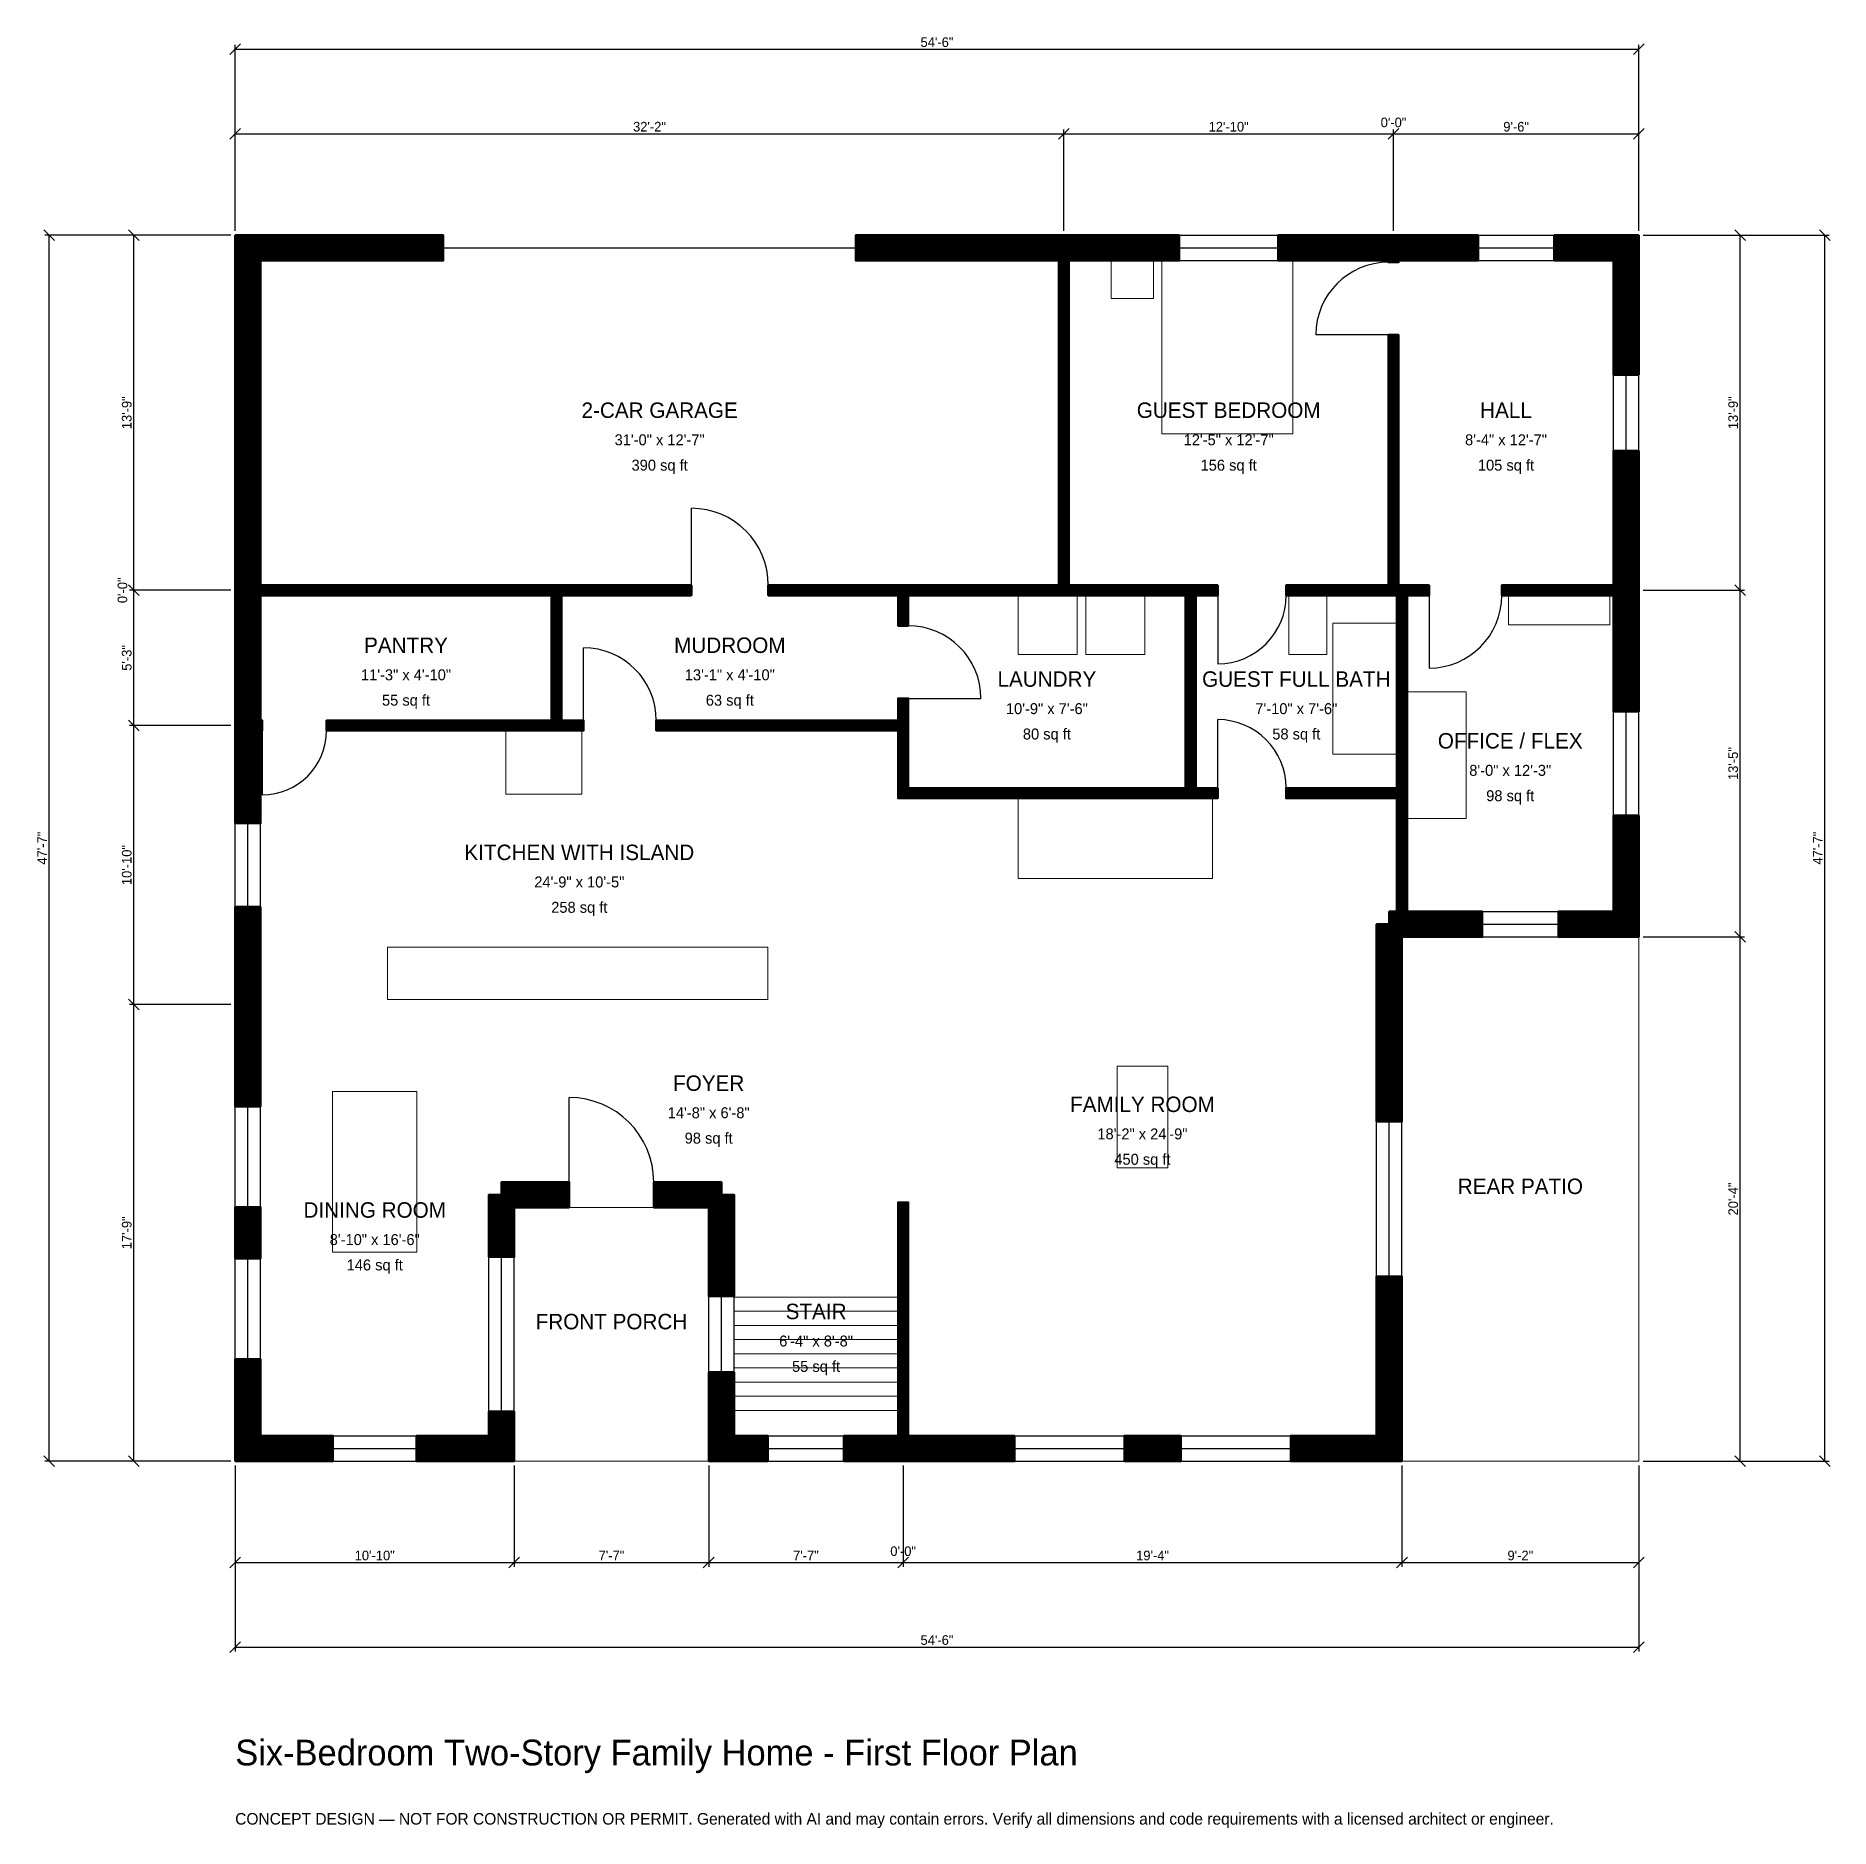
# Model space of a CAD drawing. Header units: inches. Extents: x -93 to 743, y -171 to 664.
import ezdxf
from ezdxf.enums import TextEntityAlignment as Align

# ---------------------------------------------------------------- set-up
doc = ezdxf.new("R2010")
doc.units = ezdxf.units.IN
doc.header["$MEASUREMENT"] = 0
doc.linetypes.add('DASHED', pattern=[0.6, 0.5, -0.1])
for name, color, linetype, lineweight in [('A-ANNO-DIMS', 1, 'Continuous', 13), ('A-ANNO-TEXT', 7, 'Continuous', 18), ('A-AREA-IDEN', 7, 'Continuous', 18), ('A-DOOR', 2, 'Continuous', 25), ('A-FLOR-FIXT', 9, 'Continuous', 13), ('A-FLOR-STRS', 3, 'Continuous', 18), ('A-FURN', 9, 'Continuous', 13), ('A-GLAZ', 4, 'Continuous', 25), ('A-SITE-PAVE', 8, 'Continuous', 13), ('A-WALL', 7, 'Continuous', 50), ('A-WALL-PATT', 8, 'Continuous', 13)]:
    doc.layers.add(name, color=color, linetype=linetype, lineweight=lineweight)
doc.dimstyles.new('PLAN', dxfattribs={"dimtxt": 4.5, "dimasz": 3, "dimexe": 2, "dimexo": 2, "dimgap": 1, "dimtad": 1, "dimdec": 0, "dimlunit": 4, "dimtsz": 2.5, "dimcen": 2.5, "dimclrd": 1, "dimclre": 1, "dimazin": 3, "dimtfac": 1, "dimtmove": 0, "dimatfit": 3})

msp = doc.modelspace()

# ---------------------------------------------------------------- hatches: boundary and pattern name
at = {"layer": 'A-WALL-PATT'}
h = msp.add_hatch(dxfattribs=at)
h.set_pattern_fill('ANSI31', color=8, scale=0.8)
h.paths.add_polyline_path([(0, 340.1575), (0, 340.1575), (0, 344.8819), (0, 344.8819), (0, 348.4252), (0, 399.6063), (0, 403.1496), (0, 403.1496), (0, 407.874), (0, 407.874), (0, 411.4173), (0, 559.0551), (0, 559.0551), (0, 570.8661), (0, 570.8661), (0, 570.8662), (11.811, 570.8662), (11.811, 570.8661), (96.8504, 570.8661), (96.8504, 559.0551), (11.811, 559.0551), (11.811, 411.4173), (11.811, 407.874), (147.2441, 407.874), (151.9685, 407.874), (212.4016, 407.874), (212.4016, 403.1496), (151.9685, 403.1496), (151.9685, 344.8819), (162.2047, 344.8819), (162.2047, 340.1575), (151.9685, 340.1575), (147.2441, 340.1575), (42.5197, 340.1575), (42.5197, 344.8819), (147.2441, 344.8819), (147.2441, 403.1496), (11.811, 403.1496), (11.811, 399.6063), (11.811, 348.4252), (11.811, 344.8819), (12.5984, 344.8819), (12.5984, 340.1575), (11.811, 340.1575), (11.811, 336.6142), (11.811, 297.0472), (0, 297.0472), (0, 336.6142), (0, 340.1575)])
h.paths.add_polyline_path([(379.9213, 570.8661), (383.4646, 570.8661), (383.4646, 570.8662), (388.189, 570.8662), (388.189, 570.8661), (391.7323, 570.8661), (439.5669, 570.8661), (439.5669, 559.0551), (391.7323, 559.0551), (388.189, 559.0551), (388.189, 407.874), (442.5197, 407.874), (447.2441, 407.874), (457.4803, 407.874), (457.4803, 403.1496), (447.2441, 403.1496), (447.2441, 313.3858), (457.4803, 313.3858), (457.4803, 308.6614), (447.2441, 308.6614), (442.5197, 308.6614), (313.3858, 308.6614), (308.6614, 308.6614), (308.6614, 313.3858), (308.6614, 340.1575), (308.6614, 340.1575), (196.063, 340.1575), (196.063, 344.8819), (308.6614, 344.8819), (308.6614, 355.1181), (313.3858, 355.1181), (313.3858, 344.8819), (313.3858, 344.8819), (313.3858, 313.3858), (442.5197, 313.3858), (442.5197, 403.1496), (388.189, 403.1496), (383.4646, 403.1496), (313.3858, 403.1496), (313.3858, 403.1496), (313.3858, 388.9764), (308.6614, 388.9764), (308.6614, 403.1496), (248.2283, 403.1496), (248.2283, 407.874), (308.6614, 407.874), (308.6614, 407.874), (308.6614, 407.874), (383.4646, 407.874), (383.4646, 559.0551), (379.9213, 559.0551), (288.9764, 559.0551), (288.9764, 570.8661), (379.9213, 570.8661)])
h.paths.add_polyline_path([(533.4646, 570.8661), (537.0079, 570.8661), (537.0079, 570.8662), (541.7323, 570.8662), (541.7323, 570.8661), (545.2756, 570.8661), (578.7402, 570.8661), (578.7402, 559.0551), (545.2756, 559.0551), (541.7323, 559.0551), (541.7323, 558.2677), (537.0079, 558.2677), (537.0079, 559.0551), (533.4646, 559.0551), (485.6299, 559.0551), (485.6299, 570.8661), (533.4646, 570.8661)])
h.paths.add_polyline_path([(641.7323, 570.8661), (641.7323, 570.8662), (653.5433, 570.8662), (653.5433, 570.8661), (653.5433, 570.8661), (653.5433, 559.0551), (653.5433, 559.0551), (653.5433, 505.9055), (641.7323, 505.9055), (641.7323, 559.0551), (614.1732, 559.0551), (614.1732, 570.8661), (641.7323, 570.8661)])
h.paths.add_polyline_path([(653.5433, 411.4173), (653.5433, 411.4173), (653.5433, 407.874), (653.5433, 407.874), (653.5433, 403.1496), (653.5433, 403.1496), (653.5433, 349.0157), (641.7323, 349.0157), (641.7323, 399.6063), (641.7323, 399.6063), (641.7323, 403.1496), (589.7638, 403.1496), (589.7638, 407.874), (641.7323, 407.874), (641.7323, 470.4724), (653.5433, 470.4724), (653.5433, 411.4173)])
h.paths.add_polyline_path([(653.5433, 255.9055), (653.5433, 255.9055), (653.5433, 244.0945), (653.5433, 244.0945), (653.5433, 244.0944), (641.7323, 244.0944), (641.7323, 244.0945), (616.1417, 244.0945), (616.1417, 255.9055), (641.7323, 255.9055), (641.7323, 300.5906), (653.5433, 300.5906), (653.5433, 255.9055)])
h.paths.add_polyline_path([(545.6693, 244.0945), (545.6693, 244.0944), (543.3071, 244.0944), (543.3071, 241.7323), (543.3071, 241.7323), (543.3071, 158.0709), (531.4961, 158.0709), (531.4961, 250), (537.4016, 250), (537.4016, 255.9055), (540.9449, 255.9055), (540.9449, 308.6614), (489.3701, 308.6614), (489.3701, 313.3858), (540.9449, 313.3858), (540.9449, 403.1496), (537.0079, 403.1496), (537.0079, 403.1496), (489.3701, 403.1496), (489.3701, 407.874), (537.0079, 407.874), (537.0079, 407.874), (537.0079, 524.4094), (541.7323, 524.4094), (541.7323, 407.874), (545.6693, 407.874), (555.9055, 407.874), (555.9055, 403.1496), (545.6693, 403.1496), (545.6693, 313.3858), (545.6693, 308.6614), (545.6693, 255.9055), (580.7087, 255.9055), (580.7087, 244.0945), (545.6693, 244.0945)])
h.paths.add_polyline_path([(543.3071, 11.811), (543.3071, 11.811), (543.3071, 0), (543.3071, 0), (543.3071, 0), (531.4961, 0), (531.4961, 0), (491.4698, 0), (491.4698, 11.811), (531.4961, 11.811), (531.4961, 86.0236), (543.3071, 86.0236), (543.3071, 11.811)])
h.paths.add_polyline_path([(414.042, 0), (414.042, 11.811), (440.2887, 11.811), (440.2887, 0), (414.042, 0)])
h.paths.add_polyline_path([(316.9291, 0), (313.3858, 0), (313.3858, 0), (308.6614, 0), (308.6614, 0), (305.1181, 0), (283.4646, 0), (283.4646, 11.811), (305.1181, 11.811), (308.6614, 11.811), (308.6614, 120.4724), (313.3858, 120.4724), (313.3858, 11.811), (316.9291, 11.811), (362.8609, 11.811), (362.8609, 0), (316.9291, 0)])
h.paths.add_polyline_path([(232.2835, 0), (232.2835, 0), (220.4724, 0), (220.4724, 0), (220.4724, 0), (220.4724, 11.811), (220.4724, 11.811), (220.4724, 41.3386), (232.2835, 41.3386), (232.2835, 11.811), (248.0315, 11.811), (248.0315, 0), (232.2835, 0)])
h.paths.add_polyline_path([(220.4724, 118.1102), (194.8819, 118.1102), (194.8819, 129.9213), (226.378, 129.9213), (226.378, 124.0157), (232.2835, 124.0157), (232.2835, 76.7717), (220.4724, 76.7717), (220.4724, 118.1102)])
h.paths.add_polyline_path([(129.9213, 118.1102), (129.9213, 95.0787), (118.1102, 95.0787), (118.1102, 124.0157), (124.0157, 124.0157), (124.0157, 129.9213), (155.5118, 129.9213), (155.5118, 118.1102), (129.9213, 118.1102)])
h.paths.add_polyline_path([(129.9213, 11.811), (129.9213, 11.811), (129.9213, 0), (129.9213, 0), (129.9213, 0), (118.1102, 0), (118.1102, 0), (84.4488, 0), (84.4488, 11.811), (118.1102, 11.811), (118.1102, 23.0315), (129.9213, 23.0315), (129.9213, 11.811)])
h.paths.add_polyline_path([(11.811, 0), (11.811, 0), (0, 0), (0, 0), (0, 0), (0, 0), (0, 11.811), (0, 11.811), (0, 47.4409), (11.811, 47.4409), (11.811, 11.811), (45.4724, 11.811), (45.4724, 0), (11.811, 0)])
h.paths.add_polyline_path([(0, 118.3071), (11.811, 118.3071), (11.811, 94.2913), (0, 94.2913), (0, 118.3071)])
h.paths.add_polyline_path([(0, 206.6929), (0, 218.5039), (0, 258.0709), (11.811, 258.0709), (11.811, 218.5039), (11.811, 206.6929), (11.811, 165.1575), (0, 165.1575), (0, 206.6929)])

# ---------------------------------------------------------------- linework, layer by layer
at = {"layer": 'A-DOOR', "linetype": 'DASHED'}
msp.add_line((96.8504, 564.9606), (288.9764, 564.9606), dxfattribs=at)
at = {"layer": 'A-DOOR'}
for p, q in [((537.0079, 524.4094), (503.1496, 524.4094)), ((212.4016, 407.874), (212.4016, 443.7008)), ((457.4803, 403.1496), (457.4803, 371.2598)), ((555.9055, 403.1496), (555.9055, 369.2913)), ((162.2047, 344.8819), (162.2047, 378.7402)), ((313.3858, 355.1181), (347.2441, 355.1181)), ((457.4803, 313.3858), (457.4803, 345.2756)), ((12.5984, 340.1575), (12.5984, 310.2362)), ((155.5118, 129.9213), (155.5118, 169.2913))]:
    msp.add_line(p, q, dxfattribs=at)
for centre, radius, start, end in [((537.0079, 524.4094), 33.8583, 90, 180), ((212.4016, 407.874), 35.8268, 0, 90), ((457.4803, 403.1496), 31.8898, 270, 360), ((555.9055, 403.1496), 33.8583, 270, 360), ((313.3858, 355.1181), 33.8583, 0, 90), ((162.2047, 344.8819), 33.8583, 0, 90), ((457.4803, 313.3858), 31.8898, 0, 90), ((12.5984, 340.1575), 29.9213, 270, 360), ((155.5118, 129.9213), 39.3701, 0, 90)]:
    msp.add_arc(centre, radius, start, end, dxfattribs=at)
at = {"layer": 'A-FLOR-FIXT'}
for points in [[(490.5512, 375.5906), (508.2677, 375.5906), (508.2677, 403.1496), (490.5512, 403.1496)], [(511.0236, 329.1339), (540.9449, 329.1339), (540.9449, 390.1575), (511.0236, 390.1575)], [(70.8661, 214.9606), (248.0315, 214.9606), (248.0315, 239.3701), (70.8661, 239.3701)]]:
    msp.add_lwpolyline(points, close=True, dxfattribs=at)
at = {"layer": 'A-FLOR-STRS'}
for p, q in [((232.2835, 76.378), (308.6614, 76.378)), ((232.2835, 69.7835), (308.6614, 69.7835)), ((232.2835, 63.189), (308.6614, 63.189)), ((232.2835, 56.5945), (308.6614, 56.5945)), ((232.2835, 50), (308.6614, 50)), ((232.2835, 43.4055), (308.6614, 43.4055)), ((232.2835, 36.811), (308.6614, 36.811)), ((232.2835, 30.2165), (308.6614, 30.2165)), ((232.2835, 23.622), (308.6614, 23.622))]:
    msp.add_line(p, q, dxfattribs=at)
at = {"layer": 'A-FURN'}
for points in [[(407.874, 541.3386), (427.5591, 541.3386), (427.5591, 559.0551), (407.874, 559.0551)], [(431.4961, 478.3465), (492.5197, 478.3465), (492.5197, 559.0551), (431.4961, 559.0551)], [(364.5669, 375.5906), (392.126, 375.5906), (392.126, 403.1496), (364.5669, 403.1496)], [(396.063, 375.5906), (423.622, 375.5906), (423.622, 403.1496), (396.063, 403.1496)], [(592.9134, 389.3701), (640.1575, 389.3701), (640.1575, 403.1496), (592.9134, 403.1496)], [(545.6693, 299.2126), (573.2283, 299.2126), (573.2283, 358.2677), (545.6693, 358.2677)], [(125.9843, 310.6299), (161.4173, 310.6299), (161.4173, 340.1575), (125.9843, 340.1575)], [(364.5669, 271.2598), (455.1181, 271.2598), (455.1181, 308.6614), (364.5669, 308.6614)], [(410.6299, 136.6142), (434.252, 136.6142), (434.252, 183.8583), (410.6299, 183.8583)], [(45.2756, 97.2441), (84.6457, 97.2441), (84.6457, 172.0472), (45.2756, 172.0472)]]:
    msp.add_lwpolyline(points, close=True, dxfattribs=at)
at = {"layer": 'A-GLAZ'}
for p, q in [((439.5669, 570.8661), (485.6299, 570.8661)), ((578.7402, 570.8661), (614.1732, 570.8661)), ((439.5669, 564.9606), (485.6299, 564.9606)), ((578.7402, 564.9606), (614.1732, 564.9606)), ((439.5669, 559.0551), (485.6299, 559.0551)), ((578.7402, 559.0551), (614.1732, 559.0551)), ((641.7323, 470.4724), (641.7323, 505.9055)), ((647.6378, 470.4724), (647.6378, 505.9055)), ((653.5433, 470.4724), (653.5433, 505.9055)), ((641.7323, 300.5906), (641.7323, 349.0157)), ((647.6378, 300.5906), (647.6378, 349.0157)), ((653.5433, 300.5906), (653.5433, 349.0157)), ((0, 258.0709), (0, 297.0472)), ((5.9055, 258.0709), (5.9055, 297.0472)), ((11.811, 258.0709), (11.811, 297.0472)), ((580.7087, 255.9055), (616.1417, 255.9055)), ((580.7087, 250), (616.1417, 250)), ((580.7087, 244.0945), (616.1417, 244.0945)), ((0, 118.3071), (0, 165.1575)), ((5.9055, 118.3071), (5.9055, 165.1575)), ((11.811, 118.3071), (11.811, 165.1575)), ((531.4961, 86.0236), (531.4961, 158.0709)), ((537.4016, 86.0236), (537.4016, 158.0709)), ((543.3071, 86.0236), (543.3071, 158.0709)), ((0, 47.4409), (0, 94.2913)), ((5.9055, 47.4409), (5.9055, 94.2913)), ((11.811, 47.4409), (11.811, 94.2913)), ((118.1102, 23.0315), (118.1102, 95.0787)), ((124.0157, 23.0315), (124.0157, 95.0787)), ((129.9213, 23.0315), (129.9213, 95.0787)), ((220.4724, 41.3386), (220.4724, 76.7717)), ((226.378, 41.3386), (226.378, 76.7717)), ((232.2835, 41.3386), (232.2835, 76.7717)), ((45.4724, 11.811), (84.4488, 11.811)), ((248.0315, 11.811), (283.4646, 11.811)), ((362.8609, 11.811), (414.042, 11.811)), ((440.2887, 11.811), (491.4698, 11.811)), ((45.4724, 5.9055), (84.4488, 5.9055)), ((45.4724, 0), (84.4488, 0)), ((248.0315, 5.9055), (283.4646, 5.9055)), ((248.0315, 0), (283.4646, 0)), ((362.8609, 5.9055), (414.042, 5.9055)), ((362.8609, 0), (414.042, 0)), ((440.2887, 5.9055), (491.4698, 5.9055)), ((440.2887, 0), (491.4698, 0))]:
    msp.add_line(p, q, dxfattribs=at)
at = {"layer": 'A-SITE-PAVE', "linetype": 'DASHED'}
for points in [[(543.3071, 0), (653.5433, 0), (653.5433, 244.0945), (543.3071, 244.0945)], [(129.9213, 0), (220.4724, 0), (220.4724, 118.1102), (129.9213, 118.1102)]]:
    msp.add_lwpolyline(points, close=True, dxfattribs=at)
at = {"layer": 'A-WALL'}
for points in [[(0, 340.1575), (0, 340.1575), (0, 344.8819), (0, 344.8819), (0, 348.4252), (0, 399.6063), (0, 403.1496), (0, 403.1496), (0, 407.874), (0, 407.874), (0, 411.4173), (0, 559.0551), (0, 559.0551), (0, 570.8661), (0, 570.8661), (0, 570.8662), (11.811, 570.8662), (11.811, 570.8661), (96.8504, 570.8661), (96.8504, 559.0551), (11.811, 559.0551), (11.811, 411.4173), (11.811, 407.874), (147.2441, 407.874), (151.9685, 407.874), (212.4016, 407.874), (212.4016, 403.1496), (151.9685, 403.1496), (151.9685, 344.8819), (162.2047, 344.8819), (162.2047, 340.1575), (151.9685, 340.1575), (147.2441, 340.1575), (42.5197, 340.1575), (42.5197, 344.8819), (147.2441, 344.8819), (147.2441, 403.1496), (11.811, 403.1496), (11.811, 399.6063), (11.811, 348.4252), (11.811, 344.8819), (12.5984, 344.8819), (12.5984, 340.1575), (11.811, 340.1575), (11.811, 336.6142), (11.811, 297.0472), (0, 297.0472), (0, 336.6142), (0, 340.1575)], [(379.9213, 570.8661), (383.4646, 570.8661), (383.4646, 570.8662), (388.189, 570.8662), (388.189, 570.8661), (391.7323, 570.8661), (439.5669, 570.8661), (439.5669, 559.0551), (391.7323, 559.0551), (388.189, 559.0551), (388.189, 407.874), (442.5197, 407.874), (447.2441, 407.874), (457.4803, 407.874), (457.4803, 403.1496), (447.2441, 403.1496), (447.2441, 313.3858), (457.4803, 313.3858), (457.4803, 308.6614), (447.2441, 308.6614), (442.5197, 308.6614), (313.3858, 308.6614), (308.6614, 308.6614), (308.6614, 313.3858), (308.6614, 340.1575), (308.6614, 340.1575), (196.063, 340.1575), (196.063, 344.8819), (308.6614, 344.8819), (308.6614, 355.1181), (313.3858, 355.1181), (313.3858, 344.8819), (313.3858, 344.8819), (313.3858, 313.3858), (442.5197, 313.3858), (442.5197, 403.1496), (388.189, 403.1496), (383.4646, 403.1496), (313.3858, 403.1496), (313.3858, 403.1496), (313.3858, 388.9764), (308.6614, 388.9764), (308.6614, 403.1496), (248.2283, 403.1496), (248.2283, 407.874), (308.6614, 407.874), (308.6614, 407.874), (308.6614, 407.874), (383.4646, 407.874), (383.4646, 559.0551), (379.9213, 559.0551), (288.9764, 559.0551), (288.9764, 570.8661), (379.9213, 570.8661)], [(533.4646, 570.8661), (537.0079, 570.8661), (537.0079, 570.8662), (541.7323, 570.8662), (541.7323, 570.8661), (545.2756, 570.8661), (578.7402, 570.8661), (578.7402, 559.0551), (545.2756, 559.0551), (541.7323, 559.0551), (541.7323, 558.2677), (537.0079, 558.2677), (537.0079, 559.0551), (533.4646, 559.0551), (485.6299, 559.0551), (485.6299, 570.8661), (533.4646, 570.8661)], [(641.7323, 570.8661), (641.7323, 570.8662), (653.5433, 570.8662), (653.5433, 570.8661), (653.5433, 570.8661), (653.5433, 559.0551), (653.5433, 559.0551), (653.5433, 505.9055), (641.7323, 505.9055), (641.7323, 559.0551), (614.1732, 559.0551), (614.1732, 570.8661), (641.7323, 570.8661)], [(545.6693, 244.0945), (545.6693, 244.0944), (543.3071, 244.0944), (543.3071, 241.7323), (543.3071, 241.7323), (543.3071, 158.0709), (531.4961, 158.0709), (531.4961, 250), (537.4016, 250), (537.4016, 255.9055), (540.9449, 255.9055), (540.9449, 308.6614), (489.3701, 308.6614), (489.3701, 313.3858), (540.9449, 313.3858), (540.9449, 403.1496), (537.0079, 403.1496), (537.0079, 403.1496), (489.3701, 403.1496), (489.3701, 407.874), (537.0079, 407.874), (537.0079, 407.874), (537.0079, 524.4094), (541.7323, 524.4094), (541.7323, 407.874), (545.6693, 407.874), (555.9055, 407.874), (555.9055, 403.1496), (545.6693, 403.1496), (545.6693, 313.3858), (545.6693, 308.6614), (545.6693, 255.9055), (580.7087, 255.9055), (580.7087, 244.0945), (545.6693, 244.0945)], [(653.5433, 411.4173), (653.5433, 411.4173), (653.5433, 407.874), (653.5433, 407.874), (653.5433, 403.1496), (653.5433, 403.1496), (653.5433, 349.0157), (641.7323, 349.0157), (641.7323, 399.6063), (641.7323, 399.6063), (641.7323, 403.1496), (589.7638, 403.1496), (589.7638, 407.874), (641.7323, 407.874), (641.7323, 470.4724), (653.5433, 470.4724), (653.5433, 411.4173)], [(653.5433, 255.9055), (653.5433, 255.9055), (653.5433, 244.0945), (653.5433, 244.0945), (653.5433, 244.0944), (641.7323, 244.0944), (641.7323, 244.0945), (616.1417, 244.0945), (616.1417, 255.9055), (641.7323, 255.9055), (641.7323, 300.5906), (653.5433, 300.5906), (653.5433, 255.9055)], [(0, 206.6929), (0, 218.5039), (0, 258.0709), (11.811, 258.0709), (11.811, 218.5039), (11.811, 206.6929), (11.811, 165.1575), (0, 165.1575), (0, 206.6929)], [(129.9213, 118.1102), (129.9213, 95.0787), (118.1102, 95.0787), (118.1102, 124.0157), (124.0157, 124.0157), (124.0157, 129.9213), (155.5118, 129.9213), (155.5118, 118.1102), (129.9213, 118.1102)], [(220.4724, 118.1102), (194.8819, 118.1102), (194.8819, 129.9213), (226.378, 129.9213), (226.378, 124.0157), (232.2835, 124.0157), (232.2835, 76.7717), (220.4724, 76.7717), (220.4724, 118.1102)], [(0, 118.3071), (11.811, 118.3071), (11.811, 94.2913), (0, 94.2913), (0, 118.3071)], [(316.9291, 0), (313.3858, 0), (313.3858, 0), (308.6614, 0), (308.6614, 0), (305.1181, 0), (283.4646, 0), (283.4646, 11.811), (305.1181, 11.811), (308.6614, 11.811), (308.6614, 120.4724), (313.3858, 120.4724), (313.3858, 11.811), (316.9291, 11.811), (362.8609, 11.811), (362.8609, 0), (316.9291, 0)], [(543.3071, 11.811), (543.3071, 11.811), (543.3071, 0), (543.3071, 0), (543.3071, 0), (531.4961, 0), (531.4961, 0), (491.4698, 0), (491.4698, 11.811), (531.4961, 11.811), (531.4961, 86.0236), (543.3071, 86.0236), (543.3071, 11.811)], [(11.811, 0), (11.811, 0), (0, 0), (0, 0), (0, 0), (0, 0), (0, 11.811), (0, 11.811), (0, 47.4409), (11.811, 47.4409), (11.811, 11.811), (45.4724, 11.811), (45.4724, 0), (11.811, 0)], [(232.2835, 0), (232.2835, 0), (220.4724, 0), (220.4724, 0), (220.4724, 0), (220.4724, 11.811), (220.4724, 11.811), (220.4724, 41.3386), (232.2835, 41.3386), (232.2835, 11.811), (248.0315, 11.811), (248.0315, 0), (232.2835, 0)], [(129.9213, 11.811), (129.9213, 11.811), (129.9213, 0), (129.9213, 0), (129.9213, 0), (118.1102, 0), (118.1102, 0), (84.4488, 0), (84.4488, 11.811), (118.1102, 11.811), (118.1102, 23.0315), (129.9213, 23.0315), (129.9213, 11.811)], [(414.042, 0), (414.042, 11.811), (440.2887, 11.811), (440.2887, 0), (414.042, 0)]]:
    msp.add_lwpolyline(points, close=True, dxfattribs=at)

# ---------------------------------------------------------------- texts
at = {"layer": 'A-ANNO-TEXT'}
for s, height, p in [('Six-Bedroom Two-Story Family Home - First Floor Plan', 12, (0, -141.7323)), ('CONCEPT DESIGN — NOT FOR CONSTRUCTION OR PERMIT. Generated with AI and may contain errors. Verify all dimensions and code requirements with a licensed architect or engineer.', 5.4, (0, -169.2913))]:
    msp.add_text(s, height=height, dxfattribs=at).set_placement(p)
at = {"layer": 'A-AREA-IDEN'}
for s, height, p in [('2-CAR GARAGE', 7.2, (197.6378, 489.3701)), ('GUEST BEDROOM', 7.2, (462.5984, 489.3701)), ('HALL', 7.2, (591.7323, 489.3701)), ('31\'-0" x 12\'-7"', 5.1, (197.6378, 475.5906)), ('12\'-5" x 12\'-7"', 5.1, (462.5984, 475.5906)), ('8\'-4" x 12\'-7"', 5.1, (591.7323, 475.5906)), ('390 sq ft', 5.1, (197.6378, 463.7795)), ('156 sq ft', 5.1, (462.5984, 463.7795)), ('105 sq ft', 5.1, (591.7323, 463.7795)), ('PANTRY', 7.2, (79.5276, 379.9213)), ('MUDROOM', 7.2, (230.315, 379.9213)), ('11\'-3" x 4\'-10"', 5.1, (79.5276, 366.1417)), ('13\'-1" x 4\'-10"', 5.1, (230.315, 366.1417)), ('LAUNDRY', 7.2, (377.9528, 364.1732)), ('GUEST FULL BATH', 7.2, (494.0945, 364.1732)), ('55 sq ft', 5.1, (79.5276, 354.3307)), ('63 sq ft', 5.1, (230.315, 354.3307)), ('10\'-9" x 7\'-6"', 5.1, (377.9528, 350.3937)), ('7\'-10" x 7\'-6"', 5.1, (494.0945, 350.3937)), ('80 sq ft', 5.1, (377.9528, 338.5827)), ('58 sq ft', 5.1, (494.0945, 338.5827)), ('OFFICE / FLEX', 7.2, (593.7008, 335.4331)), ('8\'-0" x 12\'-3"', 5.1, (593.7008, 321.6535)), ('98 sq ft', 5.1, (593.7008, 309.8425)), ('KITCHEN WITH ISLAND', 7.2, (160.2362, 283.4646)), ('24\'-9" x 10\'-5"', 5.1, (160.2362, 269.685)), ('258 sq ft', 5.1, (160.2362, 257.874)), ('FOYER', 7.2, (220.4724, 175.9843)), ('FAMILY ROOM', 7.2, (422.4409, 166.1417)), ('14\'-8" x 6\'-8"', 5.1, (220.4724, 162.2047)), ('98 sq ft', 5.1, (220.4724, 150.3937)), ('18\'-2" x 24\'-9"', 5.1, (422.4409, 152.3622)), ('450 sq ft', 5.1, (422.4409, 140.5512)), ('REAR PATIO', 7.2, (598.4252, 127.9528)), ('DINING ROOM', 7.2, (64.9606, 116.9291)), ('8\'-10" x 16\'-6"', 5.1, (64.9606, 103.1496)), ('146 sq ft', 5.1, (64.9606, 91.3386)), ('FRONT PORCH', 7.2, (175.1969, 64.9606)), ('STAIR', 7.2, (270.4724, 69.685)), ('6\'-4" x 8\'-8"', 5.1, (270.4724, 55.9055)), ('55 sq ft', 5.1, (270.4724, 44.0945))]:
    msp.add_text(s, height=height, dxfattribs=at).set_placement(p, align=Align.MIDDLE_CENTER)

# ---------------------------------------------------------------- dimensions: what is measured, and where the dimension line sits
at = {"layer": 'A-ANNO-DIMS'}
for base, p1, p2, text in [((0, 657.4803), (0, 570.8661), (653.5433, 570.8661), '54\'-6"'), ((0, 618.1102), (0, 570.8661), (385.8268, 570.8661), '32\'-2"'), ((385.8268, 618.1102), (385.8268, 570.8661), (539.3701, 570.8661), '12\'-10"'), ((539.3701, 618.1102), (539.3701, 570.8661), (539.3701, 570.8661), '0\'-0"'), ((539.3701, 618.1102), (539.3701, 570.8661), (653.5433, 570.8661), '9\'-6"'), ((0, -47.2441), (0, 0), (129.9213, 0), '10\'-10"'), ((0, -86.6142), (0, 0), (653.5433, 0), '54\'-6"'), ((129.9213, -47.2441), (129.9213, 0), (220.4724, 0), '7\'-7"'), ((220.4724, -47.2441), (220.4724, 0), (311.0236, 0), '7\'-7"'), ((311.0236, -47.2441), (311.0236, 0), (311.0236, 0), '0\'-0"'), ((311.0236, -47.2441), (311.0236, 0), (543.3071, 0), '19\'-4"'), ((543.3071, -47.2441), (543.3071, 0), (653.5433, 0), '9\'-2"')]:
    msp.add_linear_dim(base=base, p1=p1, p2=p2, text=text, dimstyle='PLAN', dxfattribs=at).render()
for base, p1, p2, text in [((-86.6142, 0), (0, 0), (0, 570.8661), '47\'-7"'), ((-47.2441, 405.5118), (0, 405.5118), (0, 570.8661), '13\'-9"'), ((700.7874, 405.5118), (653.5433, 405.5118), (653.5433, 570.8661), '13\'-9"'), ((740.1575, 0), (653.5433, 0), (653.5433, 570.8661), '47\'-7"'), ((-47.2441, 405.5118), (0, 405.5118), (0, 405.5118), '0\'-0"'), ((-47.2441, 342.5197), (0, 342.5197), (0, 405.5118), '5\'-3"'), ((700.7874, 244.0945), (653.5433, 244.0945), (653.5433, 405.5118), '13\'-5"'), ((-47.2441, 212.5984), (0, 212.5984), (0, 342.5197), '10\'-10"'), ((700.7874, 0), (653.5433, 0), (653.5433, 244.0945), '20\'-4"'), ((-47.2441, 0), (0, 0), (0, 212.5984), '17\'-9"')]:
    msp.add_linear_dim(base=base, p1=p1, p2=p2, angle=90, text=text, dimstyle='PLAN', dxfattribs=at).render()

doc.saveas('drawing.dxf')
